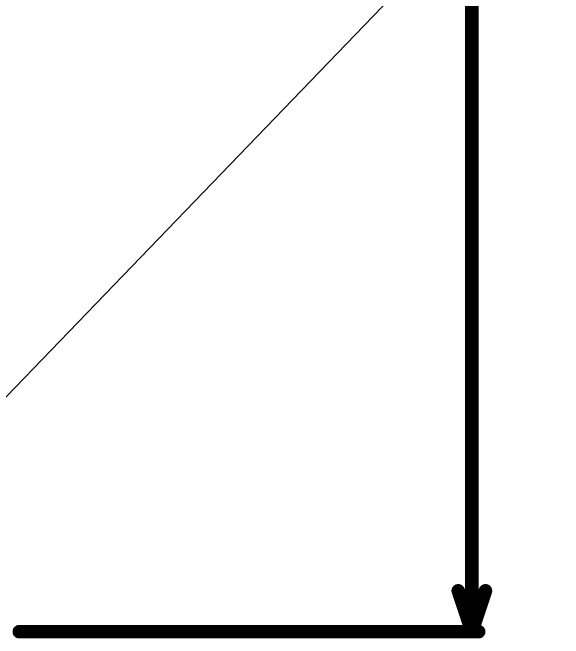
# Model space of a CAD drawing. Header units: millimetres. Extents: x 0 to 214, y 0 to 214.
# Drawn here: x 7.967 to 8.777, y -0.119 to 0.801 of the extents above; entities that cross this region are included whole.
import ezdxf

# ---------------------------------------------------------------- set-up
doc = ezdxf.new("R2010")
doc.units = ezdxf.units.MM
doc.header["$MEASUREMENT"] = 0
for name, color, linetype in [('BottomSolder', 6, 'Continuous'), ('Mechanical1', 6, 'Continuous'), ('TopSolder', 216, 'Continuous')]:
    doc.layers.add(name, color=color, linetype=linetype)

msp = doc.modelspace()

# ---------------------------------------------------------------- linework, layer by layer
at = {"layer": 'BottomSolder'}
msp.add_line((7.86084, 0.13593), (214.05121, 213.98292), dxfattribs=at)
at = {"layer": 'Mechanical1', "const_width": 0.02}
for points in [[(8.642, -0.10943), (8.642, 1.70669)], [(8.622, -0.04943), (8.642, -0.10943)], [(8.642, -0.10943), (8.662, -0.04943)], [(7.97654, -0.10943), (8.652, -0.10943)]]:
    msp.add_lwpolyline(points, dxfattribs=at)
at = {"layer": 'Mechanical1', "const_width": 0.01}
for points in [[(8.617, -0.04943, 1), (8.627, -0.04943, 1)], [(8.657, -0.04943, 1), (8.667, -0.04943, 1)], [(7.97154, -0.10943, 1), (7.98154, -0.10943, 1)], [(8.637, -0.10943, 1), (8.647, -0.10943, 1)], [(8.637, -0.10943, 1), (8.647, -0.10943, 1)], [(8.637, -0.10943, 1), (8.647, -0.10943, 1)], [(8.647, -0.10943, 1), (8.657, -0.10943, 1)]]:
    msp.add_lwpolyline(points, format="xyb", close=True, dxfattribs=at)
at = {"layer": 'TopSolder'}
msp.add_line((7.86084, 0.13593), (214.05121, 213.98292), dxfattribs=at)

doc.saveas('drawing.dxf')
